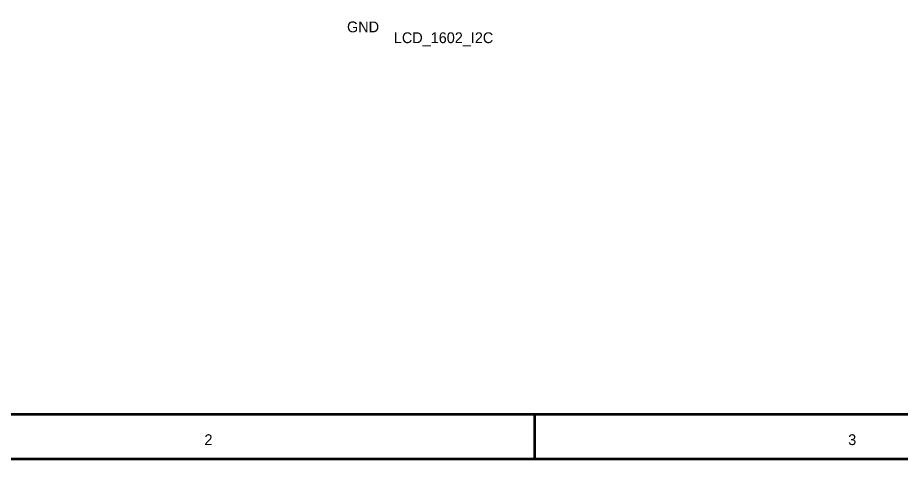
# Model space of a CAD drawing. Header units: inches. Extents: x 0 to 292, y 0 to 193.
# Drawn here: x 87.3 to 187.7, y -0.1 to 50.1 of the extents above; entities that cross this region are included whole.
import ezdxf

# ---------------------------------------------------------------- set-up
doc = ezdxf.new("R2010")
doc.units = ezdxf.units.IN
doc.layers.add('Sheet', color=255, linetype='Continuous')

msp = doc.modelspace()

# ---------------------------------------------------------------- linework, layer by layer
at = {"layer": 'Sheet'}
for points in [[(0, 193.03, 0.3, 0.3, 0), (292.1, 193.03, 0.3, 0.3, 0), (292.1, 0, 0.3, 0.3, 0), (0, 0, 0.3, 0.3, 0), (0, 193.03, 0.3, 0.3, 0)], [(0, 193.03, 0.0991, 0.0991, 0), (0, 0, 0.0991, 0.0991, 0), (292.1, 0, 0.0991, 0.0991, 0), (292.1, 193.03, 0.0991, 0.0991, 0), (0, 193.03, 0.0991, 0.0991, 0), (0, 193.03, 0.0991, 0.0991, 0)], [(5.09, 187.95, 0.3, 0.3, 0), (287.02, 187.95, 0.3, 0.3, 0), (287.02, 5.08, 0.3, 0.3, 0), (5.09, 5.08, 0.3, 0.3, 0), (5.09, 187.95, 0.3, 0.3, 0)], [(5.09, 187.95, 0.0991, 0.0991, 0), (5.09, 5.08, 0.0991, 0.0991, 0), (287.02, 5.08, 0.0991, 0.0991, 0), (287.02, 187.95, 0.0991, 0.0991, 0), (5.09, 187.95, 0.0991, 0.0991, 0), (5.09, 187.95, 0.0991, 0.0991, 0)]]:
    msp.add_lwpolyline(points, format="xyseb", close=True, dxfattribs=at)
msp.add_lwpolyline([(146.05, 0, 0.3, 0.3, 0), (146.05, 5.08, 0.3, 0.3, 0)], format="xyseb", dxfattribs=at)

# ---------------------------------------------------------------- texts
for s, height, p in [(' GND', 1.225, (124.26, 48.48)), ('LCD_1602_I2C', 1.2251, (130.04, 47.25)), ('2', 1.23, (108.51, 1.58)), ('3', 1.23, (181.67, 1.58))]:
    msp.add_text(s, height=height, dxfattribs=at).set_placement(p)

doc.saveas('drawing.dxf')
